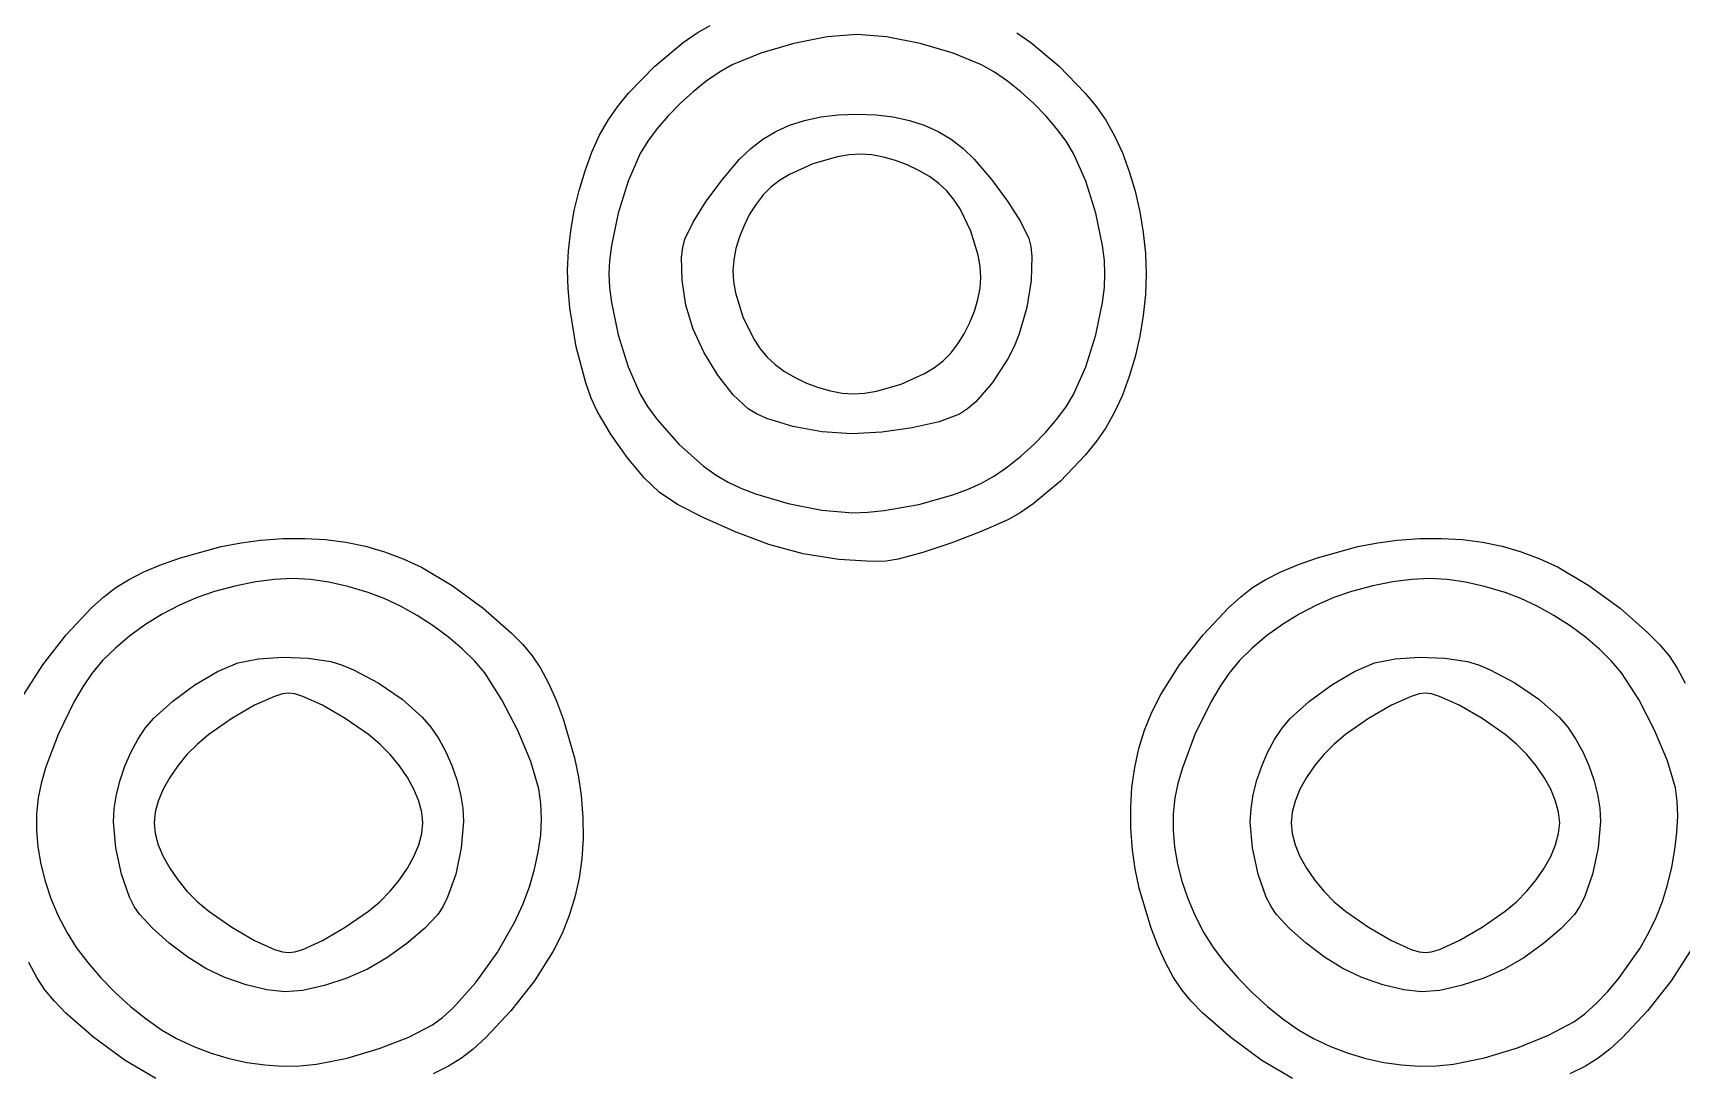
# Model space of a CAD drawing. Extents: x 94 to 886, y 19 to 528.
# Drawn here: x 454.2 to 684.1, y 238.7 to 383.2 of the extents above; entities that cross this region are included whole.
import ezdxf

# ---------------------------------------------------------------- set-up
doc = ezdxf.new("R2010")
doc.units = 0

msp = doc.modelspace()

# ---------------------------------------------------------------- linework, layer by layer
at = {"layer": 'Layer 1'}
for p, q in [((546.83997, 383.179356), (548.68862, 384.22635)), ((540.940228, 378.568477), (544.893372, 381.851251)), ((544.893372, 381.851251), (546.83997, 383.179356)), ((560.342164, 381.731095), (555.734665, 380.389443)), ((564.998981, 382.637612), (560.342164, 381.731095)), ((569.1346, 382.97055), (564.998981, 382.637612)), ((573.270212, 382.637612), (569.1346, 382.97055)), ((577.92704, 381.731095), (573.270212, 382.637612)), ((582.534548, 380.389443), (577.92704, 381.731095)), ((591.429226, 383.179363), (593.375802, 381.851264)), ((593.375802, 381.851264), (597.328949, 378.568496)), ((555.734665, 380.389443), (551.747, 378.7511)), ((586.5222, 378.7511), (582.534548, 380.389443)), ((537.29698, 374.811565), (540.940228, 378.568477)), ((549.959403, 377.736997), (548.119228, 376.468995)), ((551.747, 378.7511), (549.959403, 377.736997)), ((588.309785, 377.737), (586.5222, 378.7511)), ((590.149952, 376.468998), (588.309785, 377.737)), ((597.328949, 378.568496), (600.972231, 374.811581)), ((535.737752, 372.890787), (537.29698, 374.811565)), ((546.279083, 374.997867), (544.491577, 373.374386)), ((548.119228, 376.468995), (546.279083, 374.997867)), ((591.990088, 374.997869), (590.149952, 376.468998)), ((593.777583, 373.374386), (591.990088, 374.997869)), ((600.972231, 374.811581), (602.531476, 372.890797)), ((534.43142, 371.01405), (535.737752, 372.890787)), ((544.491577, 373.374386), (542.809318, 371.649326)), ((595.459822, 371.649324), (593.777583, 373.374386)), ((602.531476, 372.890797), (603.83782, 371.01405)), ((533.250767, 368.916867), (534.43142, 371.01405)), ((542.809318, 371.649326), (541.284913, 369.873459)), ((557.805352, 369.464201), (559.741, 370.334835)), ((559.741, 370.334835), (561.828257, 371.003016)), ((561.828257, 371.003016), (564.080606, 371.473901)), ((564.080606, 371.473901), (566.511533, 371.75265)), ((566.511533, 371.75265), (569.13452, 371.84442)), ((569.13452, 371.84442), (571.757522, 371.75265)), ((571.757522, 371.75265), (574.188462, 371.473901)), ((574.188462, 371.473901), (576.440822, 371.003016)), ((576.440822, 371.003016), (578.528085, 370.334835)), ((578.528085, 370.334835), (580.463734, 369.464201)), ((596.984197, 369.873456), (595.459822, 371.649324)), ((603.83782, 371.01405), (605.049857, 368.866204)), ((532.172192, 366.548187), (533.250767, 368.916867)), ((539.970971, 368.09756), (538.9201, 366.3724)), ((541.284913, 369.873459), (539.970971, 368.09756)), ((554.334946, 367.094942), (556.007829, 368.385956)), ((556.007829, 368.385956), (557.805352, 369.464201)), ((580.463734, 369.464201), (582.261251, 368.385956)), ((582.261251, 368.385956), (583.934119, 367.094942)), ((598.298093, 368.097557), (596.984197, 369.873456)), ((599.3489, 366.3724), (598.298093, 368.097557)), ((605.049857, 368.866204), (606.14264, 366.46758)), ((531.212659, 363.970773), (532.172192, 366.548187)), ((538.9201, 366.3724), (537.222521, 362.523988)), ((550.365494, 362.76995), (552.77322, 365.586)), ((552.77322, 365.586), (554.334946, 367.094942)), ((566.403397, 365.918166), (562.96494, 364.929135)), ((568.070843, 366.187452), (566.403397, 365.918166)), ((569.63528, 366.28141), (568.070843, 366.187452)), ((571.189498, 366.177587), (569.63528, 366.28141)), ((572.827649, 365.880027), (571.189498, 366.177587)), ((574.500423, 365.409597), (572.827649, 365.880027)), ((583.934119, 367.094942), (585.49582, 365.586)), ((585.49582, 365.586), (587.900387, 362.778059)), ((601.046539, 362.524006), (599.3489, 366.3724)), ((606.14264, 366.46758), (607.103117, 363.867872)), ((530.389134, 361.24739), (531.212659, 363.970773)), ((559.730828, 363.465369), (558.318813, 362.602664)), ((562.96494, 364.929135), (559.730828, 363.465369)), ((576.15851, 364.78716), (574.500423, 365.409597)), ((577.752599, 364.033582), (576.15851, 364.78716)), ((579.233381, 363.169727), (577.752599, 364.033582)), ((580.551544, 362.216462), (579.233381, 363.169727)), ((607.103117, 363.867872), (607.918233, 361.116769)), ((529.718582, 358.440802), (530.389134, 361.24739)), ((537.222521, 362.523988), (535.832341, 358.077422)), ((548.124975, 359.728962), (550.365494, 362.76995)), ((557.11198, 361.67792), (556.053186, 360.610362)), ((558.318813, 362.602664), (557.11198, 361.67792)), ((581.65778, 361.19465), (580.551544, 362.216462)), ((582.615961, 360.029988), (581.65778, 361.19465)), ((587.900387, 362.778059), (590.132243, 359.759104)), ((602.436763, 358.077441), (601.046539, 362.524006)), ((607.918233, 361.116769), (608.574934, 358.263964)), ((546.301801, 356.828918), (548.124975, 359.728962)), ((555.065429, 359.338271), (554.170326, 357.909236)), ((556.053186, 360.610362), (555.065429, 359.338271)), ((583.509865, 358.667308), (582.615961, 360.029988)), ((585.026578, 355.546182), (583.509865, 358.667308)), ((590.132243, 359.759104), (591.942489, 356.891647)), ((529.217969, 355.613773), (529.718582, 358.440802)), ((535.832341, 358.077422), (534.893026, 353.583296)), ((545.14611, 354.4357), (546.301801, 356.828918)), ((553.389494, 356.370846), (552.74455, 354.770691)), ((554.170326, 357.909236), (553.389494, 356.370846)), ((591.942489, 356.891647), (593.08223, 354.5382)), ((603.376105, 353.583306), (602.436763, 358.077441)), ((608.574934, 358.263964), (609.060168, 355.359148)), ((528.90426, 352.829068), (529.217969, 355.613773)), ((544.846422, 353.297402), (545.14611, 354.4357)), ((552.74455, 354.770691), (552.257111, 353.156359)), ((586.051392, 352.22784), (585.026578, 355.546182)), ((593.08223, 354.5382), (593.37102, 353.403023)), ((609.060168, 355.359148), (609.360882, 352.452013)), ((528.79442, 350.14945), (528.90426, 352.829068)), ((534.893026, 353.583296), (534.637275, 351.490457)), ((544.682487, 351.934624), (544.846422, 353.297402)), ((544.743146, 348.74098), (544.682487, 351.934624)), ((552.257111, 353.156359), (551.948796, 351.575439)), ((586.330422, 350.618641), (586.051392, 352.22784)), ((593.37102, 353.403023), (593.51956, 352.009357)), ((593.51956, 352.009357), (593.417446, 348.664285)), ((603.631862, 351.490462), (603.376105, 353.583306)), ((609.360882, 352.452013), (609.46402, 349.59225)), ((528.876629, 347.589572), (528.79442, 350.14945)), ((534.637275, 351.490457), (534.54804, 349.5922)), ((534.54804, 349.5922), (534.637019, 347.694382)), ((551.948796, 351.575439), (551.84122, 350.07552)), ((551.84122, 350.07552), (551.938574, 348.565729)), ((586.42778, 349.10885), (586.330422, 350.618641)), ((603.7211, 349.5922), (603.631862, 351.490462)), ((603.631862, 347.69391), (603.7211, 349.5922)), ((609.46402, 349.59225), (609.360882, 346.732461)), ((529.116401, 344.897085), (528.876629, 347.589572)), ((534.637019, 347.694382), (534.892034, 345.602879)), ((545.29064, 345.265471), (544.743146, 348.74098)), ((551.938574, 348.565729), (552.217593, 346.95653)), ((586.01187, 346.028011), (586.320199, 347.608931)), ((586.320199, 347.608931), (586.42778, 349.10885)), ((593.417446, 348.664285), (592.819007, 344.938446)), ((603.376105, 345.601046), (603.631862, 347.69391)), ((530.000995, 339.437051), (529.116401, 344.897085)), ((534.892034, 345.602879), (535.828652, 341.113734)), ((546.28752, 341.9188), (545.29064, 345.265471)), ((552.217593, 346.95653), (553.24238, 343.638187)), ((585.524412, 344.413679), (586.01187, 346.028011)), ((592.819007, 344.938446), (591.76736, 341.2673)), ((602.436763, 341.106899), (603.376105, 345.601046)), ((609.360882, 346.732461), (609.060168, 343.825316)), ((553.24238, 343.638187), (554.759085, 340.517062)), ((584.098592, 341.275134), (584.879446, 342.813524)), ((584.879446, 342.813524), (585.524412, 344.413679)), ((609.060168, 343.825316), (608.574934, 340.9205)), ((535.828652, 341.113734), (537.214847, 336.674597)), ((547.799976, 338.683831), (546.28752, 341.9188)), ((554.759085, 340.517062), (555.653001, 339.154382)), ((583.20347, 339.846099), (584.098592, 341.275134)), ((591.76736, 341.2673), (591.044313, 339.50792)), ((601.046539, 336.660352), (602.436763, 341.106899)), ((608.574934, 340.9205), (607.918233, 338.0677)), ((531.312924, 334.414892), (530.000995, 339.437051)), ((549.751276, 335.512325), (547.799976, 338.683831)), ((555.653001, 339.154382), (556.61121, 337.98972)), ((556.61121, 337.98972), (557.717449, 336.967913)), ((581.1569, 337.50645), (582.215699, 338.574008)), ((582.215699, 338.574008), (583.20347, 339.846099)), ((591.044313, 339.50792), (590.16178, 337.759151)), ((607.918233, 338.0677), (607.103117, 335.3166)), ((537.214847, 336.674597), (538.90757, 332.8353)), ((557.717449, 336.967913), (559.035614, 336.01466)), ((559.035614, 336.01466), (560.516395, 335.150823)), ((575.303991, 334.25529), (578.538037, 335.719018)), ((578.538037, 335.719018), (579.950014, 336.581711)), ((579.950014, 336.581711), (581.15681, 337.50645)), ((581.15681, 337.50645), (581.1569, 337.50645)), ((590.16178, 337.759151), (588.055005, 334.477264)), ((599.3489, 332.812), (601.046539, 336.660352)), ((532.086865, 332.269747), (531.312924, 334.414892)), ((551.889569, 332.768582), (549.751276, 335.512325)), ((560.516395, 335.150823), (562.110484, 334.397265)), ((562.110484, 334.397265), (563.768569, 333.774848)), ((563.768569, 333.774848), (565.441342, 333.304435)), ((565.441342, 333.304435), (567.079492, 333.006888)), ((570.198146, 332.997023), (571.86558, 333.266297)), ((571.86558, 333.266297), (575.303991, 334.25529)), ((588.055005, 334.477264), (585.72053, 331.789269)), ((607.103117, 335.3166), (606.14264, 332.716884)), ((532.91691, 330.47615), (532.086865, 332.269747)), ((538.90757, 332.8353), (539.944341, 331.11666)), ((539.944341, 331.11666), (541.222849, 329.35031)), ((553.963, 330.8169), (551.889569, 332.768582)), ((567.079492, 333.006888), (568.63371, 332.90307)), ((568.63371, 332.90307), (570.198146, 332.997023)), ((585.72053, 331.789269), (584.553372, 330.782867)), ((596.984202, 329.310883), (598.298095, 331.086807)), ((598.298095, 331.086807), (599.3489, 332.812)), ((606.14264, 332.716884), (605.049857, 330.318239)), ((534.875782, 327.197544), (532.91691, 330.47615)), ((541.222849, 329.35031), (544.304117, 325.875734)), ((553.96295, 330.81689), (553.963, 330.8169)), ((555.114511, 330.118454), (553.96295, 330.81689)), ((556.572575, 329.466872), (555.114511, 330.118454)), ((560.170801, 328.361316), (556.572575, 329.466872)), ((580.617448, 329.005573), (576.851554, 328.139795)), ((583.43185, 330.0628), (580.617448, 329.005573)), ((584.553372, 330.782867), (583.43185, 330.0628)), ((595.459833, 327.534999), (596.984202, 329.310883)), ((605.049857, 330.318239), (603.83782, 328.17035)), ((537.153839, 323.972911), (534.875782, 327.197544)), ((564.282801, 327.614315), (560.170801, 328.361316)), ((568.43375, 327.33996), (564.282801, 327.614315)), ((572.626283, 327.554809), (568.43375, 327.33996)), ((576.851554, 328.139795), (572.626283, 327.554809)), ((593.777598, 325.809926), (595.459833, 327.534999)), ((603.83782, 328.17035), (602.543259, 326.301582)), ((544.304117, 325.875734), (547.749462, 322.814091)), ((590.149969, 322.715306), (591.990106, 324.186438)), ((591.990106, 324.186438), (593.777598, 325.809926)), ((601.017786, 324.403642), (597.498545, 320.73061)), ((602.543259, 326.301582), (601.017786, 324.403642)), ((539.468253, 321.173223), (537.153839, 323.972911)), ((547.749462, 322.814091), (549.483066, 321.563907)), ((588.309797, 321.447303), (590.149969, 322.715306)), ((541.5362, 319.16945), (539.468253, 321.173223)), ((549.483066, 321.563907), (551.15697, 320.5679)), ((551.15697, 320.5679), (552.935967, 319.735723)), ((552.935967, 319.735723), (554.970844, 318.954979)), ((582.488927, 318.803373), (584.629684, 319.587757)), ((584.629684, 319.587757), (586.52217, 320.43313)), ((586.52217, 320.43313), (586.5222, 320.4332)), ((586.5222, 320.4332), (588.309797, 321.447303)), ((597.498545, 320.73061), (593.728992, 317.571972)), ((544.133087, 317.485105), (541.5362, 319.16945)), ((547.88749, 315.555161), (544.133087, 317.485105)), ((554.970844, 318.954979), (559.522775, 317.6174)), ((559.522775, 317.6174), (564.241828, 316.694376)), ((572.91689, 316.61404), (577.757337, 317.485234)), ((577.757337, 317.485234), (582.488927, 318.803373)), ((593.728992, 317.571972), (591.890627, 316.317027)), ((552.296673, 313.617787), (547.88749, 315.555161)), ((564.241828, 316.694376), (568.55707, 316.32512)), ((568.55707, 316.32512), (570.640058, 316.388338)), ((570.640058, 316.388338), (572.91689, 316.61404)), ((590.15802, 315.34845), (586.462415, 313.701892)), ((591.890627, 316.317027), (590.15802, 315.34845)), ((485.94252, 312.49937), (489.101192, 312.720644)), ((489.101192, 312.720644), (492.131931, 312.748211)), ((492.131931, 312.748211), (495.048564, 312.579765)), ((495.048564, 312.579765), (497.864916, 312.213)), ((556.8579, 311.91115), (552.296673, 313.617787)), ((586.462415, 313.701892), (582.353594, 312.114202)), ((644.4641, 312.49942), (647.622779, 312.720694)), ((647.622779, 312.720694), (650.653531, 312.748261)), ((650.653531, 312.748261), (653.57018, 312.579815)), ((653.57018, 312.579815), (656.38655, 312.21305)), ((474.827309, 310.04815), (480.459025, 311.595361)), ((480.459025, 311.595361), (483.260674, 312.141317)), ((483.260674, 312.141317), (485.94252, 312.49937)), ((497.864916, 312.213), (500.594812, 311.64561)), ((500.594812, 311.64561), (503.252078, 310.875289)), ((503.252078, 310.875289), (505.850539, 309.899731)), ((561.633691, 310.612033), (556.85782, 311.91116)), ((556.85782, 311.91116), (556.8579, 311.91115)), ((566.627134, 309.789044), (561.633691, 310.612033)), ((578.332235, 310.766187), (574.89902, 309.83865)), ((582.353594, 312.114202), (578.332235, 310.766187)), ((633.348975, 310.0482), (638.980694, 311.595411)), ((638.980694, 311.595411), (641.782312, 312.141367)), ((641.782312, 312.141367), (644.4641, 312.49942)), ((656.38655, 312.21305), (659.116463, 311.64566)), ((659.116463, 311.64566), (661.773744, 310.875339)), ((661.773744, 310.875339), (664.372215, 309.899781)), ((467.549894, 306.995622), (469.709348, 308.074557)), ((469.709348, 308.074557), (472.162735, 309.1011)), ((472.162735, 309.1011), (474.827309, 310.04815)), ((505.850539, 309.899731), (508.40402, 308.71663)), ((508.40402, 308.71663), (512.680518, 306.189179)), ((571.24622, 309.508985), (566.627134, 309.789044)), ((573.230401, 309.593428), (571.24622, 309.508985)), ((574.89902, 309.83865), (573.230401, 309.593428)), ((626.071491, 306.995672), (628.230969, 308.074607)), ((628.230969, 308.074607), (630.684381, 309.10115)), ((630.684381, 309.10115), (633.348975, 310.0482)), ((664.372215, 309.899781), (666.9257, 308.71668)), ((666.9257, 308.71668), (671.202162, 306.189229)), ((464.134913, 304.617794), (465.76712, 305.8914)), ((465.76712, 305.8914), (467.549894, 306.995622)), ((482.560125, 306.143621), (479.56205, 305.35146)), ((485.326907, 306.705639), (482.560125, 306.143621)), ((487.932304, 307.037092), (485.326907, 306.705639)), ((490.446226, 307.137558), (487.932304, 307.037092)), ((492.938583, 307.006614), (490.446226, 307.137558)), ((495.479283, 306.643838), (492.938583, 307.006614)), ((498.138235, 306.048807), (495.479283, 306.643838)), ((500.98535, 305.2211), (498.138235, 306.048807)), ((512.680518, 306.189179), (517.018712, 303.01803)), ((622.65649, 304.617844), (624.2887, 305.89145)), ((624.2887, 305.89145), (626.071491, 306.995672)), ((641.081744, 306.143691), (638.0837, 305.35153)), ((643.848505, 306.705709), (641.081744, 306.143691)), ((646.453892, 307.037162), (643.848505, 306.705709)), ((648.967812, 307.137628), (646.453892, 307.037162)), ((651.460176, 307.006684), (648.967812, 307.137628)), ((654.000889, 306.643907), (651.460176, 307.006684)), ((656.659861, 306.048877), (654.000889, 306.643907)), ((659.507, 305.22117), (656.659861, 306.048877)), ((671.202162, 306.189229), (675.54035, 303.01808)), ((462.407004, 303.053318), (464.134913, 304.617794)), ((474.682791, 303.458111), (472.267349, 302.185394)), ((477.131272, 304.524774), (474.682791, 303.458111)), ((479.56205, 305.35146), (477.131272, 304.524774)), ((503.1954, 304.393711), (500.98535, 305.2211)), ((505.487456, 303.309727), (503.1954, 304.393711)), ((620.92858, 303.053368), (622.65649, 304.617844)), ((633.204455, 303.458181), (630.788998, 302.185464)), ((635.652937, 304.524844), (633.204455, 303.458181)), ((638.0837, 305.35153), (635.652937, 304.524844)), ((661.71702, 304.393781), (659.507, 305.22117)), ((664.009056, 303.309797), (661.71702, 304.393781)), ((458.874036, 299.296357), (462.407004, 303.053318)), ((472.267349, 302.185394), (469.935686, 300.740549)), ((507.794887, 302.015191), (505.487456, 303.309727)), ((510.051065, 300.556145), (507.794887, 302.015191)), ((517.018712, 303.01803), (520.911711, 299.608456)), ((617.395612, 299.296407), (620.92858, 303.053368)), ((630.788998, 302.185464), (628.457312, 300.740619)), ((666.316477, 302.015261), (664.009056, 303.309797)), ((668.57265, 300.556215), (666.316477, 302.015261)), ((675.54035, 303.01808), (679.433337, 299.608506)), ((455.588135, 295.109718), (458.874036, 299.296357)), ((467.738544, 299.157498), (465.726664, 297.470167)), ((469.935686, 300.740549), (467.738544, 299.157498)), ((512.18936, 298.978631), (510.051065, 300.556145)), ((514.143142, 297.328691), (512.18936, 298.978631)), ((520.911711, 299.608456), (522.532857, 297.940907)), ((614.109714, 295.109768), (617.395612, 299.296407)), ((626.260144, 299.157568), (624.248239, 297.470237)), ((628.457312, 300.740619), (626.260144, 299.157568)), ((670.710941, 298.978701), (668.57265, 300.556215)), ((672.664719, 297.328761), (670.710941, 298.978701)), ((679.433337, 299.608506), (681.054467, 297.940957)), ((465.726664, 297.470167), (463.950785, 295.71248)), ((515.845782, 295.652366), (514.143142, 297.328691)), ((522.532857, 297.940907), (523.85262, 296.36573)), ((624.248239, 297.470237), (622.472342, 295.71255)), ((674.367349, 295.652436), (672.664719, 297.328761)), ((681.054467, 297.940957), (682.3742, 296.36578)), ((452.96922, 290.9826), (455.588135, 295.109718)), ((463.950785, 295.71248), (462.46165, 293.91836)), ((476.828002, 292.348951), (479.975571, 294.201321)), ((479.975571, 294.201321), (482.77956, 295.38643)), ((482.77956, 295.38643), (485.682268, 295.976266)), ((485.682268, 295.976266), (489.098539, 296.207476)), ((489.098539, 296.207476), (492.60222, 296.074158)), ((492.60222, 296.074158), (495.76716, 295.57041)), ((495.76716, 295.57041), (497.276097, 295.110142)), ((497.276097, 295.110142), (498.914381, 294.441948)), ((498.914381, 294.441948), (502.369611, 292.608539)), ((517.23065, 293.9957), (515.845782, 295.652366)), ((523.85262, 296.36573), (524.996774, 294.645226)), ((524.996774, 294.645226), (526.114734, 292.561195)), ((611.4908, 290.98265), (614.109714, 295.109768)), ((622.472342, 295.71255), (620.9832, 293.91843)), ((635.349662, 292.349001), (638.497195, 294.201371)), ((638.497195, 294.201371), (641.3012, 295.38648)), ((641.3012, 295.38648), (644.20388, 295.976316)), ((644.20388, 295.976316), (647.620187, 296.207526)), ((647.620187, 296.207526), (651.123927, 296.074208)), ((651.123927, 296.074208), (654.2889, 295.57046)), ((654.2889, 295.57046), (655.797791, 295.110192)), ((655.797791, 295.110192), (657.436044, 294.441998)), ((657.436044, 294.441998), (660.89125, 292.608589)), ((675.7522, 293.99577), (674.367349, 295.652436)), ((682.3742, 296.36578), (683.518374, 294.645276)), ((683.518374, 294.645276), (684.636347, 292.561245)), ((461.210116, 292.076383), (459.986528, 290.000262)), ((462.46165, 293.91836), (461.210116, 292.076383)), ((473.721988, 290.082951), (476.828002, 292.348951)), ((502.369611, 292.608539), (505.714091, 290.323695)), ((519.631856, 290.272809), (517.23065, 293.9957)), ((526.114734, 292.561195), (527.178414, 290.193495)), ((619.731677, 292.076453), (618.508106, 290.000332)), ((620.9832, 293.91843), (619.731677, 292.076453)), ((632.243698, 290.083001), (635.349662, 292.349001)), ((660.89125, 292.608589), (664.235756, 290.323745)), ((678.150498, 290.287111), (675.7522, 293.99577)), ((459.986528, 290.000262), (457.746335, 285.429665)), ((471.04266, 287.65695), (473.721988, 290.082951)), ((487.898501, 290.725495), (485.139431, 289.486925)), ((489.007268, 291.062725), (487.898501, 290.725495)), ((489.8746, 291.18039), (489.007268, 291.062725)), ((490.741887, 291.062725), (489.8746, 291.18039)), ((491.85062, 290.725495), (490.741887, 291.062725)), ((494.609664, 289.486925), (491.85062, 290.725495)), ((505.714091, 290.323695), (508.52906, 287.84093)), ((521.85528, 285.98369), (519.631856, 290.272809)), ((527.178414, 290.193495), (528.15973, 287.621985)), ((610.264874, 288.518368), (611.4908, 290.98265)), ((618.508106, 290.000332), (616.26795, 285.429735)), ((629.5644, 287.657), (632.243698, 290.083001)), ((646.420167, 290.725545), (643.661087, 289.486975)), ((647.528913, 291.062775), (646.420167, 290.725545)), ((648.3962, 291.18044), (647.528913, 291.062775)), ((649.263516, 291.062775), (648.3962, 291.18044)), ((650.372275, 290.725545), (649.263516, 291.062775)), ((653.13135, 289.486975), (650.372275, 290.725545)), ((664.235756, 290.323745), (667.0508, 287.84098)), ((680.365937, 286.036745), (678.150498, 290.287111)), ((469.897928, 286.297328), (471.04266, 287.65695)), ((481.962921, 287.653852), (478.7345, 285.41545)), ((485.139431, 289.486925), (481.962921, 287.653852)), ((497.7862, 287.653852), (494.609664, 289.486925)), ((501.0147, 285.41545), (497.7862, 287.653852)), ((508.52906, 287.84093), (509.726467, 286.43017)), ((528.15973, 287.621985), (529.762931, 282.186972)), ((609.254003, 286.010675), (610.264874, 288.518368)), ((628.419691, 286.297378), (629.5644, 287.657)), ((640.484539, 287.653902), (637.2561, 285.4155)), ((643.661087, 289.486975), (640.484539, 287.653902)), ((656.307875, 287.653902), (653.13135, 289.486975)), ((659.5363, 285.4155), (656.307875, 287.653902)), ((667.0508, 287.84098), (668.248166, 286.43022)), ((457.746335, 285.429665), (455.987357, 280.774715)), ((468.837102, 284.699401), (469.897928, 286.297328)), ((478.7345, 285.41545), (477.15549, 284.089706)), ((502.593678, 284.089706), (501.0147, 285.41545)), ((509.726467, 286.43017), (510.828317, 284.79803)), ((523.653289, 281.658826), (521.85528, 285.98369)), ((608.4558, 283.446231), (609.254003, 286.010675)), ((616.26795, 285.429735), (614.508994, 280.774785)), ((627.358911, 284.699451), (628.419691, 286.297378)), ((637.2561, 285.4155), (635.677129, 284.089756)), ((661.115304, 284.089756), (659.5363, 285.4155)), ((668.248166, 286.43022), (669.349986, 284.79808)), ((682.152058, 281.769242), (680.365937, 286.036745)), ((467.055257, 281.014619), (467.882204, 282.919666)), ((467.882204, 282.919666), (468.837102, 284.699401)), ((477.15549, 284.089706), (475.707208, 282.62313)), ((504.041946, 282.62313), (502.593678, 284.089706)), ((510.828317, 284.79803), (511.814057, 282.996569)), ((511.814057, 282.996569), (512.66313, 281.077848)), ((607.867875, 280.811692), (608.4558, 283.446231)), ((625.577162, 281.014669), (626.404066, 282.919716)), ((626.404066, 282.919716), (627.358911, 284.699451)), ((635.677129, 284.089756), (634.228866, 282.62318)), ((662.563592, 282.62318), (661.115304, 284.089756)), ((669.349986, 284.79808), (670.335703, 282.996619)), ((670.335703, 282.996619), (671.184762, 281.077898)), ((455.987357, 280.774715), (455.365288, 278.593154)), ((466.378284, 279.040757), (467.055257, 281.014619)), ((474.41425, 281.055619), (473.301216, 279.427066)), ((475.707208, 282.62313), (474.41425, 281.055619)), ((505.334901, 281.055619), (504.041946, 282.62313)), ((506.447942, 279.427066), (505.334901, 281.055619)), ((512.66313, 281.077848), (513.35498, 279.093924)), ((524.77825, 277.8287), (523.653289, 281.658826)), ((529.762931, 282.186972), (530.328647, 279.483188)), ((607.487841, 278.093717), (607.867875, 280.811692)), ((614.508994, 280.774785), (613.886923, 278.593224)), ((624.900208, 279.040807), (625.577162, 281.014669)), ((632.935914, 281.055669), (631.822875, 279.427116)), ((634.228866, 282.62318), (632.935914, 281.055669)), ((663.856562, 281.055669), (662.563592, 282.62318)), ((664.969612, 279.427116), (663.856562, 281.055669)), ((671.184762, 281.077898), (671.876608, 279.093974)), ((683.2624, 278.00917), (682.152058, 281.769242)), ((455.365288, 278.593154), (454.95588, 276.60356)), ((465.873305, 277.054577), (466.378284, 279.040757)), ((473.301216, 279.427066), (472.392704, 277.777368)), ((507.356467, 277.777368), (506.447942, 279.427066)), ((513.35498, 279.093924), (513.869052, 277.096857)), ((530.328647, 279.483188), (530.69966, 276.89503)), ((607.313309, 275.278963), (607.487841, 278.093717)), ((613.886923, 278.593224), (613.4775, 276.60363)), ((624.395208, 277.054627), (624.900208, 279.040807)), ((631.822875, 279.427116), (630.914352, 277.777418)), ((665.878143, 277.777418), (664.969612, 279.427116)), ((671.876608, 279.093974), (672.390683, 277.096907)), ((454.95588, 276.60356), (454.722738, 274.377793)), ((465.562343, 275.112576), (465.873305, 277.054577)), ((471.713312, 276.146419), (471.287638, 274.574115)), ((472.392704, 277.777368), (471.713312, 276.146419)), ((508.035873, 276.146419), (507.356467, 277.777368)), ((508.461558, 274.574115), (508.035873, 276.146419)), ((513.869052, 277.096857), (514.184791, 275.138706)), ((525.073496, 275.808265), (524.77825, 277.8287)), ((525.15619, 273.65341), (525.073496, 275.808265)), ((530.69966, 276.89503), (530.928943, 273.846692)), ((613.4775, 276.60363), (613.244339, 274.377863)), ((624.08417, 275.112626), (624.395208, 277.054627)), ((630.234947, 276.146469), (629.809262, 274.574165)), ((630.914352, 277.777418), (630.234947, 276.146469)), ((666.557552, 276.146469), (665.878143, 277.777418)), ((666.983238, 274.574165), (666.557552, 276.146469)), ((672.390683, 277.096907), (672.706432, 275.138756)), ((683.521139, 276.150187), (683.2624, 278.00917)), ((683.592066, 274.04894), (683.521139, 276.150187)), ((454.722738, 274.377793), (454.706559, 272.085702)), ((465.46742, 273.27125), (465.562343, 275.112576)), ((471.287638, 274.574115), (471.14028, 273.10035)), ((508.60892, 273.10035), (508.461558, 274.574115)), ((514.184791, 275.138706), (514.28164, 273.27153)), ((525.030846, 271.389223), (525.15619, 273.65341)), ((530.928943, 273.846692), (530.957508, 270.921817)), ((607.341892, 272.354088), (607.313309, 275.278963)), ((613.244339, 274.377863), (613.228144, 272.085772)), ((623.9891, 273.2713), (624.08417, 275.112626)), ((629.809262, 274.574165), (629.6619, 273.1004)), ((667.1306, 273.1004), (666.983238, 274.574165)), ((672.706432, 275.138756), (672.8033, 273.27158)), ((683.484535, 271.768957), (683.592066, 274.04894)), ((454.706559, 272.085702), (454.904024, 269.742671)), ((465.780075, 269.619725), (465.46742, 273.27125)), ((471.14028, 273.10035), (471.287638, 271.626622)), ((471.287638, 271.626622), (471.713312, 270.054346)), ((508.035873, 270.054335), (508.461558, 271.626616)), ((508.461558, 271.626616), (508.60892, 273.10035)), ((514.28164, 273.27153), (513.967272, 269.616901)), ((524.70198, 269.040792), (525.030846, 271.389223)), ((607.5712, 269.30575), (607.341892, 272.354088)), ((613.228144, 272.085772), (613.425595, 269.742741)), ((624.301766, 269.619775), (623.9891, 273.2713)), ((629.6619, 273.1004), (629.809262, 271.626672)), ((629.809262, 271.626672), (630.234947, 270.054396)), ((666.557552, 270.054385), (666.983238, 271.626666)), ((666.983238, 271.626666), (667.1306, 273.1004)), ((672.8033, 273.27158), (672.489158, 269.616951)), ((683.2079, 269.373765), (683.484535, 271.768957)), ((454.904024, 269.742671), (455.311812, 267.364084)), ((466.563569, 265.972304), (465.780075, 269.619725)), ((471.713312, 270.054346), (472.392704, 268.423417)), ((507.356467, 268.423403), (508.035873, 270.054335)), ((513.967272, 269.616901), (513.183969, 265.961063)), ((524.174107, 266.633207), (524.70198, 269.040792)), ((530.957508, 270.921817), (530.782965, 268.107063)), ((607.94218, 266.717563), (607.5712, 269.30575)), ((613.425595, 269.742741), (613.833375, 267.364154)), ((625.085225, 265.972354), (624.301766, 269.619775)), ((630.234947, 270.054396), (630.914352, 268.423467)), ((665.878143, 268.423453), (666.557552, 270.054385)), ((672.489158, 269.616951), (671.705862, 265.961113)), ((682.771515, 266.926893), (683.2079, 269.373765)), ((455.311812, 267.364084), (455.926604, 264.965325)), ((472.392704, 268.423417), (473.301216, 266.773732)), ((473.301216, 266.773732), (474.41425, 265.145187)), ((505.334901, 265.145173), (506.447942, 266.773717)), ((506.447942, 266.773717), (507.356467, 268.423403)), ((523.451743, 264.191554), (524.174107, 266.633207)), ((530.782965, 268.107063), (530.402925, 265.389087)), ((608.507872, 264.013764), (607.94218, 266.717563)), ((613.833375, 267.364154), (614.448164, 264.965395)), ((630.914352, 268.423467), (631.822875, 266.773782)), ((631.822875, 266.773782), (632.935914, 265.145237)), ((663.856562, 265.145223), (664.969612, 266.773767)), ((664.969612, 266.773767), (665.878143, 268.423453)), ((682.184734, 264.491868), (682.771515, 266.926893)), ((455.926604, 264.965325), (456.745077, 262.561778)), ((467.69968, 262.75193), (466.563569, 265.972304)), ((474.41425, 265.145187), (475.707208, 263.577678)), ((504.041946, 263.577667), (505.334901, 265.145173)), ((513.183969, 265.961063), (512.048809, 262.728258)), ((530.402925, 265.389087), (529.814998, 262.754549)), ((614.448164, 264.965395), (615.266644, 262.561848)), ((626.221297, 262.75198), (625.085225, 265.972354)), ((632.935914, 265.145237), (634.228866, 263.577728)), ((662.563592, 263.577717), (663.856562, 265.145223)), ((671.705862, 265.961113), (670.570611, 262.728308)), ((681.456911, 262.132217), (682.184734, 264.491868)), ((456.745077, 262.561778), (457.763913, 260.168829)), ((468.363024, 261.434057), (467.69968, 262.75193)), ((475.707208, 263.577678), (477.15549, 262.1111)), ((477.15549, 262.1111), (478.7345, 260.78535)), ((501.0147, 260.78535), (502.593678, 262.111093)), ((502.593678, 262.111093), (504.041946, 263.577667)), ((512.048809, 262.728258), (511.385869, 261.403069)), ((522.539402, 261.740922), (523.451743, 264.191554)), ((529.814998, 262.754549), (529.016795, 260.190105)), ((610.11105, 258.578754), (608.507872, 264.013764)), ((615.266644, 262.561848), (616.285495, 260.168899)), ((626.884631, 261.434107), (626.221297, 262.75198)), ((634.228866, 263.577728), (635.677129, 262.11115)), ((635.677129, 262.11115), (637.2561, 260.7854)), ((659.5363, 260.7854), (661.115304, 262.111143)), ((661.115304, 262.111143), (662.563592, 263.577717)), ((670.570611, 262.728308), (669.907626, 261.403119)), ((680.5974, 259.91147), (681.456911, 262.132217)), ((457.763913, 260.168829), (458.97979, 257.80186)), ((469.07019, 260.38155), (468.363024, 261.434057)), ((470.888365, 258.431411), (469.07019, 260.38155)), ((478.7345, 260.78535), (481.962938, 258.546946)), ((497.786212, 258.546946), (501.0147, 260.78535)), ((501.0147, 260.78535), (501.0147, 260.78535)), ((510.67887, 260.34273), (508.818835, 258.373795)), ((511.385869, 261.403069), (510.67887, 260.34273)), ((521.4416, 259.3064), (522.539402, 261.740922)), ((529.016795, 260.190105), (528.005925, 257.682412)), ((616.285495, 260.168899), (617.5014, 257.80193)), ((627.5918, 260.3816), (626.884631, 261.434107)), ((629.409986, 258.431461), (627.5918, 260.3816)), ((637.2561, 260.7854), (640.484539, 258.546996)), ((656.307875, 258.546996), (659.5363, 260.7854)), ((659.5363, 260.7854), (659.5363, 260.7854)), ((669.2006, 260.34278), (667.340508, 258.373845)), ((669.907626, 261.403119), (669.2006, 260.34278)), ((679.580082, 257.806238), (680.5974, 259.91147)), ((458.97979, 257.80186), (460.274229, 255.744144)), ((473.24323, 256.35512), (470.888365, 258.431411)), ((481.962938, 258.546946), (485.139454, 256.71387)), ((494.609679, 256.71387), (497.786212, 258.546946)), ((508.818835, 258.373795), (506.349866, 256.275295)), ((518.971167, 254.997611), (521.4416, 259.3064)), ((528.005925, 257.682412), (526.78, 255.21813)), ((611.092366, 256.007254), (610.11105, 258.578754)), ((617.5014, 257.80193), (618.795851, 255.744214)), ((631.764862, 256.35517), (629.409986, 258.431461)), ((640.484539, 258.546996), (643.661087, 256.71392)), ((653.13135, 256.71392), (656.307875, 258.546996)), ((667.340508, 258.373845), (664.871537, 256.275345)), ((678.349247, 255.664066), (679.580082, 257.806238)), ((460.274229, 255.744144), (461.870204, 253.62718)), ((475.830453, 254.400884), (473.24323, 256.35512)), ((485.139454, 256.71387), (487.898518, 255.475297)), ((487.898518, 255.475297), (489.007277, 255.138065)), ((489.007277, 255.138065), (489.8746, 255.0204)), ((489.8746, 255.0204), (490.741893, 255.138065)), ((490.741893, 255.138065), (491.850631, 255.475297)), ((491.850631, 255.475297), (494.609679, 256.71387)), ((506.349866, 256.275295), (503.593762, 254.29822)), ((526.78, 255.21813), (524.161065, 251.091015)), ((612.156053, 253.639567), (611.092366, 256.007254)), ((618.795851, 255.744214), (620.39183, 253.62725)), ((634.352108, 254.400934), (631.764862, 256.35517)), ((643.661087, 256.71392), (646.420167, 255.475347)), ((646.420167, 255.475347), (647.528913, 255.138115)), ((647.528913, 255.138115), (648.3962, 255.02045)), ((648.3962, 255.02045), (649.263516, 255.138115)), ((649.263516, 255.138115), (650.372275, 255.475347)), ((650.372275, 255.475347), (653.13135, 256.71392)), ((664.871537, 256.275345), (662.115448, 254.29827)), ((675.435375, 251.507409), (678.349247, 255.664066)), ((685.3016, 255.21818), (682.682686, 251.091065)), ((454.752407, 251.555497), (453.634418, 253.639517)), ((461.870204, 253.62718), (463.705012, 251.511403)), ((478.3457, 252.81691), (475.830453, 254.400884)), ((478.34572, 252.81719), (478.3457, 252.81691)), ((480.996903, 251.571132), (478.34572, 252.81719)), ((503.593762, 254.29822), (500.87232, 252.69356)), ((515.976145, 250.854507), (518.971167, 254.997611)), ((613.274026, 251.555547), (612.156053, 253.639567)), ((620.39183, 253.62725), (622.226634, 251.511473)), ((636.8674, 252.81696), (634.352108, 254.400934)), ((639.518544, 251.571182), (636.8674, 252.81724)), ((636.8674, 252.81724), (636.8674, 252.81696)), ((662.115448, 254.29827), (659.394, 252.69361)), ((455.8966, 249.835), (454.752407, 251.555497)), ((463.705012, 251.511403), (465.715949, 249.457253)), ((483.954156, 250.53748), (480.996903, 251.571132)), ((486.856616, 249.82494), (483.954156, 250.53748)), ((498.014921, 251.44381), (494.888784, 250.433073)), ((500.87232, 252.69356), (498.014921, 251.44381)), ((512.834475, 247.348151), (515.976145, 250.854507)), ((524.161065, 251.091015), (520.875139, 246.904364)), ((614.4182, 249.83505), (613.274026, 251.555547)), ((622.226634, 251.511473), (624.237562, 249.457322)), ((642.4758, 250.53753), (639.518544, 251.571182)), ((645.378306, 249.82499), (642.4758, 250.53753)), ((656.536644, 251.44386), (653.410525, 250.433123)), ((659.394, 252.69361), (656.536644, 251.44386)), ((673.846515, 249.612176), (675.435375, 251.507409)), ((682.682686, 251.091065), (679.396787, 246.904414)), ((457.216329, 248.259822), (455.8966, 249.835)), ((458.83745, 246.592273), (457.216329, 248.259822)), ((465.715949, 249.457253), (467.840309, 247.525165)), ((489.34342, 249.54222), (486.856616, 249.82494)), ((491.872189, 249.764743), (489.34342, 249.54222)), ((494.888784, 250.433073), (491.872189, 249.764743)), ((615.737962, 248.259872), (614.4182, 249.83505)), ((617.359105, 246.592323), (615.737962, 248.259872)), ((624.237562, 249.457322), (626.361915, 247.525235)), ((647.8652, 249.54227), (645.378306, 249.82499)), ((650.393944, 249.764793), (647.8652, 249.54227)), ((653.410525, 250.433123), (650.393944, 249.764793)), ((672.232491, 247.918507), (673.846515, 249.612176)), ((462.730416, 243.182696), (458.83745, 246.592273)), ((467.840309, 247.525165), (470.015389, 245.775579)), ((509.9241, 244.9496), (511.326754, 245.980958)), ((511.326754, 245.980958), (512.834475, 247.348151)), ((520.875139, 246.904364), (517.342168, 243.147371)), ((621.252087, 243.182746), (617.359105, 246.592323)), ((626.361915, 247.525235), (628.536989, 245.775649)), ((669.1173, 245.37437), (670.640389, 246.48603)), ((670.640389, 246.48603), (672.232491, 247.918507)), ((679.396787, 246.904414), (675.86382, 243.147421)), ((470.015389, 245.775579), (472.178484, 244.268931)), ((472.178484, 244.268931), (474.26689, 243.06566)), ((506.648783, 243.250813), (509.92409, 244.94946)), ((509.92409, 244.94946), (509.9241, 244.9496)), ((628.536989, 245.775649), (630.700085, 244.269001)), ((630.700085, 244.269001), (632.7885, 243.06573)), ((665.581233, 243.51069), (669.1173, 245.37425)), ((669.1173, 245.37425), (669.1173, 245.37437)), ((467.0686, 240.011546), (462.730416, 243.182696)), ((474.26689, 243.06566), (476.658435, 241.956362)), ((476.658435, 241.956362), (479.10127, 241.028345)), ((498.048155, 240.326904), (502.513579, 241.649961)), ((502.513579, 241.649961), (506.648783, 243.250813)), ((515.614275, 241.582869), (513.9821, 240.30923)), ((517.342168, 243.147371), (515.614275, 241.582869)), ((625.590252, 240.011596), (621.252087, 243.182746)), ((632.7885, 243.06573), (635.180031, 241.956432)), ((635.180031, 241.956432), (637.622859, 241.028415)), ((656.622811, 240.360486), (661.232512, 241.774791)), ((661.232512, 241.774791), (665.581233, 243.51069)), ((674.13591, 241.582919), (672.5037, 240.30928)), ((675.86382, 243.147421), (674.13591, 241.582919)), ((471.3451, 237.4841), (467.0686, 240.011546)), ((479.10127, 241.028345), (481.576589, 240.285082)), ((481.576589, 240.285082), (484.065584, 239.730046)), ((484.065584, 239.730046), (486.549448, 239.366711)), ((486.549448, 239.366711), (489.009375, 239.19855)), ((489.009375, 239.19855), (491.426558, 239.229035)), ((491.426558, 239.229035), (493.78219, 239.46164)), ((493.78219, 239.46164), (498.048155, 240.326904)), ((512.199318, 239.205041), (510.039842, 238.126133)), ((513.9821, 240.30923), (512.199318, 239.205041)), ((629.8667, 237.48415), (625.590252, 240.011596)), ((637.622859, 241.028415), (640.098177, 240.285152)), ((640.098177, 240.285152), (642.587175, 239.730116)), ((642.587175, 239.730116), (645.071045, 239.366781)), ((645.071045, 239.366781), (647.530978, 239.19862)), ((647.530978, 239.19862), (649.948166, 239.229105)), ((649.948166, 239.229105), (652.3038, 239.46171)), ((652.3038, 239.46171), (656.622811, 240.360486)), ((670.720942, 239.205091), (668.561486, 238.126183)), ((672.5037, 240.30928), (670.720942, 239.205091))]:
    msp.add_line(p, q, dxfattribs=at)

doc.saveas('drawing.dxf')
